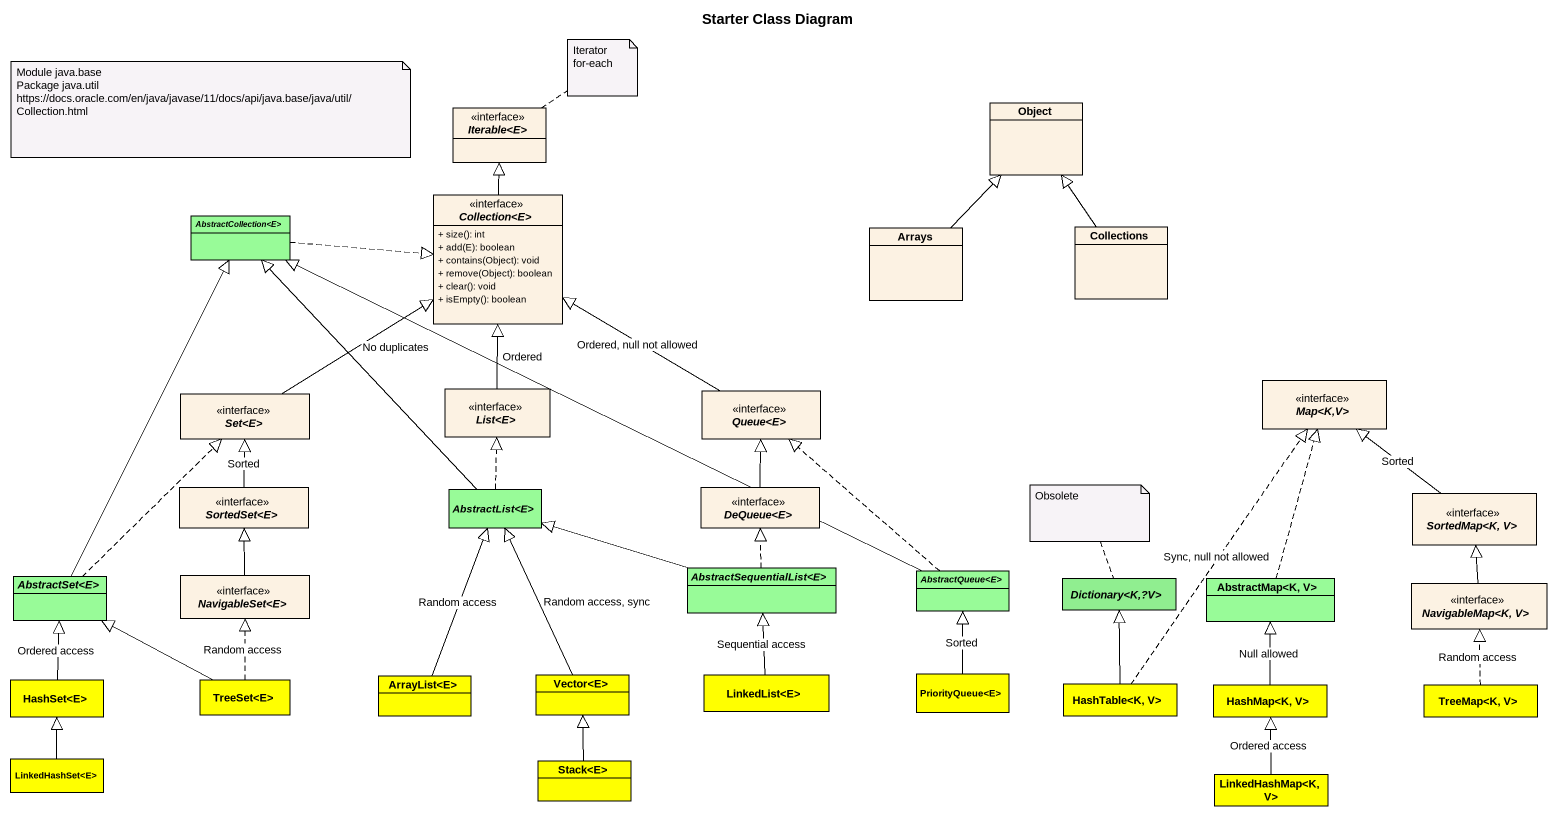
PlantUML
@startuml
title Starter Class Diagram
hide circle
hide empty members
skinparam classAttributeIconSize 0
interface "Iterable<E>" as Iterable_E
class "Object" as Object_
interface "Collection<E>" as Collection_E {
  + size(): int
  + add(E): boolean
  + contains(Object): void
  + remove(Object): boolean
  + clear(): void
  + isEmpty(): boolean
}
abstract class "AbstractCollection<E>" as AbstractCollection_E #98FB98
class Arrays
class "Collections" as Collections_
interface "List<E>" as List_E
interface "Map<K,V>" as Map_K_V
interface "Set<E>" as Set_E
interface "Queue<E>" as Queue_E
interface "SortedSet<E>" as SortedSet_E
abstract class "AbstractList<E>" as AbstractList_E #98FB98
interface "DeQueue<E>" as DeQueue_E
interface "SortedMap<K, V>" as SortedMap_K_V
interface "NavigableSet<E>" as NavigableSet_E
abstract class "AbstractSequentialList<E>" as AbstractSequentialList_E #98FB98
abstract class "AbstractQueue<E>" as AbstractQueue_E #98FB98
abstract class "AbstractSet<E>" as AbstractSet_E #98FB98
abstract class "Dictionary<K,?V>" as Dictionary_K_V #90EE90
class "AbstractMap<K, V>" as AbstractMap_K_V #98FB98
interface "NavigableMap<K, V>" as NavigableMap_K_V
class "HashSet<E>" as HashSet_E #FFFF00
class "TreeSet<E>" as TreeSet_E #FFFF00
class "ArrayList<E>" as ArrayList_E #FFFF00
class "Vector<E>" as Vector_E #FFFF00
class "LinkedList<E>" as LinkedList_E #FFFF00
class "PriorityQueue<E>" as PriorityQueue_E #FFFF00
class "HashTable<K, V>" as HashTable_K_V #FFFF00
class "HashMap<K, V>" as HashMap_K_V #FFFF00
class "TreeMap<K, V>" as TreeMap_K_V #FFFF00
class "LinkedHashSet<E>" as LinkedHashSet_E #FFFF00
class "Stack<E>" as Stack_E #FFFF00
class "LinkedHashMap<K, V>" as LinkedHashMap_K_V #FFFF00
Collection_E -up-|> Iterable_E
AbstractCollection_E .right.|> Collection_E
Arrays -up-|> Object_
Collections_ -up-|> Object_
List_E -up-|> Collection_E : Ordered
Set_E -up-|> Collection_E : No duplicates
Queue_E -left-|> Collection_E : Ordered, null not allowed
SortedSet_E -up-|> Set_E : Sorted
AbstractList_E -up-|> AbstractCollection_E
AbstractList_E .up.|> List_E
DeQueue_E -up-|> Queue_E
SortedMap_K_V -up-|> Map_K_V : Sorted
NavigableSet_E -up-|> SortedSet_E
AbstractSequentialList_E -left-|> AbstractList_E
AbstractSequentialList_E .up.|> DeQueue_E
AbstractQueue_E -left-|> AbstractCollection_E
AbstractQueue_E .up.|> Queue_E
AbstractSet_E -up-|> AbstractCollection_E
AbstractSet_E .up.|> Set_E
AbstractMap_K_V .up.|> Map_K_V
NavigableMap_K_V -up-|> SortedMap_K_V
HashSet_E -up-|> AbstractSet_E : Ordered access
TreeSet_E .up.|> NavigableSet_E : Random access
TreeSet_E -left-|> AbstractSet_E
ArrayList_E -up-|> AbstractList_E : Random access
Vector_E -up-|> AbstractList_E : Random access, sync
LinkedList_E -up-|> AbstractSequentialList_E : Sequential access
PriorityQueue_E -up-|> AbstractQueue_E : Sorted
HashTable_K_V .up.|> Map_K_V : Sync, null not allowed
HashTable_K_V -up-|> Dictionary_K_V
HashMap_K_V -up-|> AbstractMap_K_V : Null allowed
TreeMap_K_V .up.|> NavigableMap_K_V : Random access
LinkedHashSet_E -up-|> HashSet_E
Stack_E -up-|> Vector_E
LinkedHashMap_K_V -up-|> HashMap_K_V : Ordered access
note as N1
  Module java.base
  Package java.util
  https://docs.oracle.com/en/java/javase/11/docs/api/java.base/java/util/Collection.html
end note
note top of Iterable_E
  Iterator
  for-each
end note
note top of Dictionary_K_V : Obsolete
@enduml
